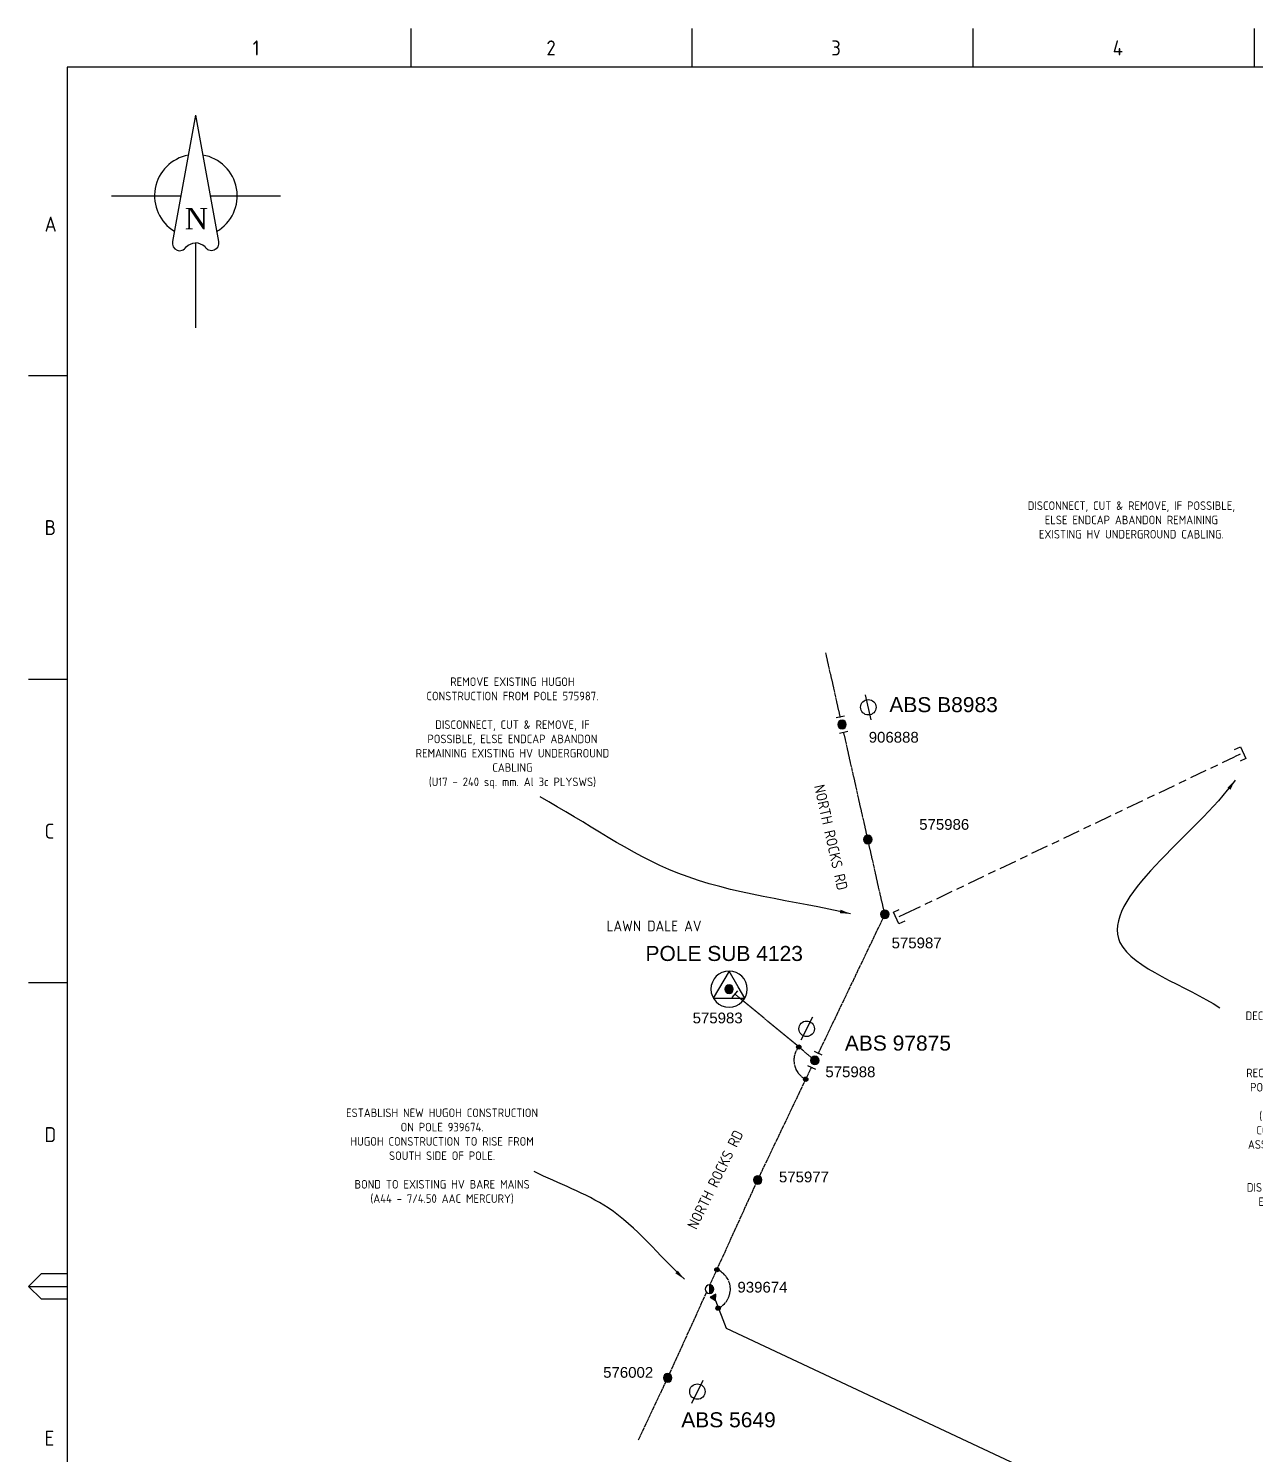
# Paper-space layout 'EL-1002-07' of a CAD drawing. Extents: x -21 to 813, y -3 to 583.
# Drawn here: x -20.5 to 265.4, y 251 to 583.4 of the extents above; entities that cross this region are included whole.
import ezdxf
from ezdxf.enums import TextEntityAlignment as Align

# ---------------------------------------------------------------- set-up
doc = ezdxf.new("R2010")
doc.units = 0
doc.linetypes.add('Cable Exist OH', pattern=[1, 1, 0])
doc.linetypes.add('Cable Exist UG', pattern=[8.2, 4, -1.2, 1.8, -1.2])
doc.layers.get('0').update_dxf_attribs({"color": 6})
for name, color, linetype in [('Equip_SP_HV_EXT', 7, 'Continuous'), ('Equip_SP_HV_NEW', 2, 'Continuous'), ('Mains_HV_EXT', 7, 'Continuous'), ('Notes', 7, 'Continuous'), ('Sub_SP_TR_HV_LV_EXT', 7, 'Continuous'), ('SupportsOH_SP_TR_HV_LV_SL_EXT', 7, 'Continuous'), ('SupportsOH_SP_TR_HV_LV_SL_NEW', 2, 'Continuous'), ('SupportsUG_SP_EXT', 7, 'Continuous')]:
    doc.layers.add(name, color=color, linetype=linetype)
doc.styles.add('ARIAL', font='arial.ttf', dxfattribs={"height": 2})
doc.styles.add('HVSW_LABEL', font='arial.ttf')
doc.styles.add('iecISOCP', font='isocp.shx')
doc.styles.add('iecNAME', font='times.ttf')
doc.styles.add('ISOCP', font='isocp.shx', dxfattribs={"height": 1.75})
doc.styles.add('POLE_LABEL', font='arial.ttf')
doc.styles.get("Standard").update_dxf_attribs({"font": 'arial.ttf'})
doc.linetypes.add('Cable New UG', pattern='A,7,-0.25,["x",Standard,S=2,R=0,X=0.2,Y=-0.8],-2.1', length=9.35)
doc.dimstyles.new('DIM 1000', dxfattribs={"dimtxt": 2.5, "dimasz": 2.5, "dimexe": 1, "dimexo": 1, "dimgap": 1, "dimtad": 1, "dimdec": 0, "dimzin": 0, "dimdsep": 46, "dimtxsty": 'ARIAL', "dimcen": 1, "dimadec": 0, "dimazin": 0, "dimtfac": 1, "dimtdec": 0, "dimtix": 1, "dimtmove": 0, "dimatfit": 3, "dimfxl": 1, "dimtolj": 1, "dimtzin": 0, "dimarcsym": 0})

# ---------------------------------------------------------------- blocks, each defined once
blk = doc.blocks.new('A1_FRAME_TITLE')
at = {"layer": 'Notes', "linetype": 'Continuous'}
for p, q in [((89.14, 574.39), (89.14, 583.39)), ((154.65, 574.39), (154.65, 583.39)), ((220.16, 574.39), (220.16, 583.39)), ((285.67, 574.39), (285.67, 583.39)), ((9, 502.43), (0, 502.43)), ((8.99, 431.68), (0, 431.68)), ((8.99, 360.93), (0, 360.93)), ((0, 290.18), (3, 293.18)), ((3, 293.18), (8.99, 293.18)), ((0, 290.18), (9, 290.18)), ((3, 287.18), (0, 290.18)), ((8.99, 287.18), (3, 287.18))]:
    blk.add_line(p, q, dxfattribs=at)
at = {"layer": 'Notes', "color": 3, "linetype": 'Continuous'}
blk.add_line((9, 574.39), (9, 5.97), dxfattribs=at)
at = {"layer": 'Notes', "color": 3, "linetype": 'Continuous', "flags": 128}
for points in [[(149.5, 574.39), (9, 574.39)], [(824.37, 574.39), (149.5, 574.39)]]:
    blk.add_lwpolyline(points, dxfattribs=at)
blk.add_attdef('DRAFT_NUM', (29.9, 23.29), '', height=2.5, rotation=90)
at = {"layer": 'Notes', "color": 7, "style": 'iecISOCP'}
for s, p in [('1', (52.24, 577.12)), ('2', (120.7, 577.12)), ('3', (187.09, 577.12)), ('4', (252.67, 577.12)), ('A', (3.74, 536.06)), ('B', (3.74, 465.31)), ('C', (3.74, 394.56)), ('D', (3.74, 323.81)), ('E', (3.74, 253.06))]:
    blk.add_text(s, height=3.5, dxfattribs=at).set_placement(p)
at = {"layer": 'Notes', "color": 7, "style": 'iecISOCP', "flags": 8}
blk.add_attdef('VERSION_NO', text='', height=2.5, rotation=90, dxfattribs=at).set_placement((302.04, 43.81), align=Align.MIDDLE_CENTER)
at = {"layer": 'Notes', "color": 7, "style": 'iecISOCP'}
for tag, p in [('CAP_NO', (513.19, 43.46)), ('IE_NUM', (513.05, 37.81)), ('REF_No_1', (335.24, 32.31)), ('REF_1', (362.52, 32.31)), ('GEN_WO', (441.71, 31.76)), ('HV_SWITCH', (513.46, 32.16)), ('REF_No_2', (335.24, 26.31)), ('REF_2', (362.52, 26.31)), ('OH_WO', (441.71, 25.81)), ('UBD_REF', (513.05, 25.83)), ('REF_No_3', (335.24, 20.31)), ('REF_3', (362.52, 20.31)), ('UG_WO', (441.71, 20.05)), ('GIS_MAP_No', (513.05, 20.04)), ('REF_No_4', (335.24, 14.31)), ('REF_4', (362.52, 14.31)), ('HV_OP_DIAG', (513.33, 14.2)), ('SUB_WO', (441.71, 13.81)), ('LGA', (512.95, 7.78))]:
    blk.add_attdef(tag, p, '', height=2.5, dxfattribs=at)
at = {"layer": 'Notes', "style": 'iecISOCP'}
for tag, p in [('T1', (684.37, 39.47)), ('T2', (684.37, 34.35)), ('T3', (684.37, 28.92)), ('T4', (684.37, 23.66)), ('T5', (684.37, 18.23)), ('T6', (684.37, 12.97))]:
    blk.add_attdef(tag, text='', height=3.5, dxfattribs=at).set_placement(p, align=Align.CENTER)
at = {"layer": 'Notes', "color": 7, "style": 'iecISOCP'}
for tag, p in [('scale', (567.76, 33.27)), ('DRAWN', (567.76, 24.93)), ('DATE', (567.76, 16.88)), ('CHD', (567.76, 8.37)), ('DESIGN', (605.62, 9.15))]:
    blk.add_attdef(tag, text='', height=2.5, dxfattribs=at).set_placement(p, align=Align.CENTER)
at = {"layer": 'Notes', "color": 4, "style": 'iecISOCP'}
blk.add_attdef('NUM', text='', height=7, dxfattribs=at).set_placement((792.37, 20.12), align=Align.MIDDLE_CENTER)
at = {"layer": 'Notes', "color": 1, "style": 'iecISOCP'}
blk.add_attdef('REV', text='', height=5, dxfattribs=at).set_placement((820.05, 17.1), align=Align.CENTER)
at = {"layer": 'Notes', "color": 7, "style": 'iecISOCP'}
for tag, p in [('NS', (790.71, 8.12)), ('SHTS', (805.41, 8.12))]:
    blk.add_attdef(tag, text='', height=2.5, dxfattribs=at).set_placement(p, align=Align.MIDDLE)
at = {"layer": 'Notes', "style": 'iecISOCP'}
blk.add_attdef('ExportID', (9.08, 2.39), '', height=2.5, dxfattribs=at)
at = {"layer": 'Notes', "style": 'iecISOCP', "flags": 1}
for tag, p in [('ProjectType', (14.17, -26.8)), ('ProjectNumber', (23.56, -26.82)), ('DrawingNumber', (35.51, -26.8)), ('ProjectDescription', (47.56, -26.83)), ('ExportDate', (60.28, -26.79)), ('ExportUserName', (69.15, -26.8)), ('DesignerCompanyName', (81.48, -26.79)), ('ExportAreaOfInterest', (97.1, -26.81)), ('GIS_SUCCESS', (112, -26.78)), ('CAD_SUCCESS', (121.79, -26.78)), ('DEPOTCODE', (132.11, -26.88)), ('ExportCategories', (140.08, -26.8)), ('Comments', (154.38, -26.88))]:
    blk.add_attdef(tag, p, '', height=1, dxfattribs=at)
blk = doc.blocks.new('NorthPnt 11(NP11)')
for p, q in [((-19.7, 0.02), (-3.49, 0)), ((3.32, 0), (19.7, -0.02)), ((-0.08, -10.94), (-0.08, -30.8))]:
    blk.add_line(p, q)
for points in [[(-0.08, 18.81), (-5.43, -10.68, 0.877048), (-2.29, -11.9, -0.1543), (-0.08, -10.94, 0.090511)], [(-0.08, 18.81), (5.26, -10.68, -0.877048), (2.13, -11.9, 0.1543), (-0.08, -10.94, -0.090511)]]:
    blk.add_lwpolyline(points, format="xyb")
for start, end in [(100.5988, 238.8643), (300.0994, 80.4374)]:
    blk.add_arc((0, 0), 9.64, start, end)
at = {"color": 7, "style": 'iecNAME'}
blk.add_text('N', height=5.02, dxfattribs=at).set_placement((-2.62, -7.82))
blk = doc.blocks.new('SUB_POLE_EXT')
blk.add_wipeout([(0, 4.22), (0.42, 4.2), (0.83, 4.14), (1.21, 4.05), (1.62, 3.9), (1.99, 3.72), (2.35, 3.51), (2.68, 3.26), (2.99, 2.99), (3.28, 2.66), (3.52, 2.34), (3.76, 1.92), (3.9, 1.62), (4.04, 1.23), (4.18, 0.63), (4.22, 0), (4.18, -0.61), (4.06, -1.15), (3.9, -1.62), (3.58, -2.24), (3.22, -2.73), (2.97, -3.01), (2.68, -3.26), (2.36, -3.5), (2, -3.72), (1.64, -3.89), (1.25, -4.03), (0.82, -4.14), (0.42, -4.2), (0, -4.22), (-0.41, -4.2), (-0.8, -4.15), (-1.21, -4.05), (-1.62, -3.9), (-1.99, -3.73), (-2.35, -3.51), (-2.68, -3.26), (-2.96, -3.02), (-3.23, -2.72), (-3.51, -2.35), (-3.71, -2.01), (-3.91, -1.6), (-4.05, -1.21), (-4.16, -0.76), (-4.22, -0.14), (-4.21, 0.39), (-4.14, 0.83), (-4.03, 1.27), (-3.9, 1.63), (-3.71, 2.02), (-3.5, 2.37), (-3.28, 2.67), (-2.99, 2.99), (-2.68, 3.27), (-2.33, 3.52), (-1.98, 3.73), (-1.63, 3.9), (-1.2, 4.05), (-0.78, 4.15), (-0.4, 4.21)])
blk.add_line((2.16, 0.48), (2.16, 0.48, 0))
blk.add_lwpolyline([(-4.22, 0, 1), (4.22, 0, 1)], format="xyb", close=True)
blk.add_lwpolyline([(2.14, 0.52), (0, 4.22), (-3.66, -2.11), (3.66, -2.11)], close=True)
for tag, height, flags, p in [('ASSET_NUM', 3.5, 8, (2, 2)), ('STREET_CODE', 0.2, 9, (1.5, 0)), ('CONSTRUCTED_VOLTAGE', 0.2, 9, (1.5, -0.2)), ('OPERATING_VOLTAGE', 0.2, 9, (1.5, -0.6)), ('OPERATED_BY', 0.2, 9, (1.5, -0.8)), ('ORIENTATION', 0.2, 9, (1.5, -1.2)), ('OWNED_BY', 0.2, 9, (1.5, -1.4)), ('SECONDARY_VOLTAGE', 0.2, 9, (1.5, -1.6)), ('STATE', 0.2, 9, (1.5, -1.8)), ('SUBSTATION_TYPE', 0.2, 9, (1.5, -2)), ('STREETNAME', 0.2, 9, (1.5, -2.8)), ('SUBURB', 0.2, 9, (1.5, -3)), ('Z', 0.2, 1, (1.5, -3.4)), ('NO_PHASES', 0.2, 9, (1.5, -0.4)), ('MAINTAINED_BY', 0.2, 9, (1.5, -1)), ('USAGE', 0.2, 9, (1.5, -2.2)), ('LEGEND', 0.2, 9, (1.5, -2.4)), ('LOCATION', 0.2, 9, (1.5, -2.6)), ('NOTES', 0.2, 9, (1.5, -3.2))]:
    blk.add_attdef(tag, text='', height=height, dxfattribs=dict(flags=flags)).set_placement(p, align=Align.MIDDLE_LEFT)
blk = doc.blocks.new('POLE_EXT')
blk.add_hatch(color=256).paths.add_polyline_path([(-1, 0, 1), (1, 0, 1)])
blk.add_lwpolyline([(-1, 0, 1), (1, 0, 1)], format="xyb", close=True)
for tag, height, flags, p in [('pNumber', 2.5, 8, (-17.84, 2.07)), ('OWNED_BY', 0.2, 9, (1.35, -0.4)), ('SPECIAL_USE', 0.2, 9, (1.35, -0.8)), ('STATE', 0.2, 9, (1.35, -1)), ('cLV', 0.2, 9, (1.35, -1.4)), ('hDepth', 0.2, 9, (1.35, -1.6)), ('hDia', 0.2, 9, (1.35, -1.8)), ('cHV', 0.2, 9, (1.35, -2)), ('cLinedev', 0.2, 9, (1.35, -3.4)), ('PARENT', 0.2, 9, (1.35, -0.6)), ('USAGE', 0.2, 9, (1.35, -1.2)), ('LBRACKET', 0.2, 9, (1.35, -2.2)), ('LExisting', 0.2, 9, (1.35, -2.4)), ('LANTNUMBER', 0.2, 9, (1.35, -2.6)), ('LOther', 0.2, 9, (1.35, -2.8)), ('LRemove', 0.2, 9, (1.35, -3)), ('LEGEND', 0.2, 9, (1.35, -3.2)), ('pExisting', 0.2, 9, (1.35, -3.8)), ('pFooting', 0.2, 9, (1.35, -4.4)), ('pNew', 0.2, 9, (1.35, -4.6)), ('pRelocate', 0.2, 9, (1.35, -5)), ('pRemove', 0.2, 9, (1.35, -5.2)), ('pReplace', 0.2, 9, (1.35, -5.4)), ('pStay', 0.2, 9, (1.35, -5.6)), ('pType', 0.2, 9, (1.35, -5.8)), ('cspan', 0.2, 9, (1.35, -6)), ('STREETNAME', 0.2, 9, (1.35, -6.2)), ('SUBURB', 0.2, 9, (1.35, -6.4)), ('LOCATION', 0.2, 9, (1.35, -3.6)), ('PFNUMBER', 0.2, 9, (1.35, -4)), ('NEWPFNUMBER', 0.2, 9, (1.35, -4.2)), ('NOTES', 0.2, 9, (1.35, -6.6)), ('OPERATED_BY', 0.2, 9, (1.36, -7.01)), ('MAINTAINED_BY', 0.2, 9, (1.36, -6.81))]:
    blk.add_attdef(tag, text='', height=height, dxfattribs=dict(flags=flags)).set_placement(p, align=Align.MIDDLE_LEFT)
at = {"style": 'POLE_LABEL'}
for tag, height, flags, p in [('STRUCTURE_PLANT_NUMBER', 0.2, 9, (1.35, 0.03)), ('ASSET_NUM', 2.5, 8, (2, 2)), ('STREET_CODE', 0.2, 9, (1.35, -0.2))]:
    blk.add_attdef(tag, text='', height=height, dxfattribs=dict(at, flags=flags)).set_placement(p, align=Align.MIDDLE_LEFT)
at = {"flags": 1}
blk.add_attdef('Z', (1.35, -7.33), '', height=0.2, dxfattribs=at)
blk = doc.blocks.new('*U138')
blk.add_line((-8.71, -5.03), (-2.71, -5.03))
blk.add_circle((-5.71, -5.03), 1.8)
at = {"style": 'HVSW_LABEL'}
for tag, height, flags, p in [('ASSET_NUM', 3.5, 8, (2, 2)), ('STREET_CODE', 0.2, 9, (0, -0.2))]:
    blk.add_attdef(tag, text='', height=height, dxfattribs=dict(at, flags=flags)).set_placement(p, align=Align.MIDDLE_LEFT)
at = {"flags": 1}
blk.add_attdef('Z', (0, 0), '', height=0.2, dxfattribs=at)
at = {"flags": 9}
for tag, p in [('ACTUAL_STATUS', (0, -0.4)), ('CONSTRUCTED_VOLTAGE', (0, -0.6)), ('OPERATING_VOLTAGE', (0, -1)), ('ORIENTATION', (0, -1.2)), ('OWNED_BY', (0, -1.4)), ('STATE', (0, -1.6)), ('SWITCH_TYPE', (0, -1.8)), ('STREETNAME', (0, -2.6)), ('SUBURB', (0, -2.8)), ('NO_PHASES', (0, -0.8)), ('USAGE', (0, -2)), ('LEGEND', (0, -2.2)), ('LOCATION', (0, -2.4)), ('NOTES', (0, -3))]:
    blk.add_attdef(tag, text='', height=0.2, dxfattribs=at).set_placement(p, align=Align.MIDDLE_LEFT)
blk = doc.blocks.new('*U145')
blk.add_line((-0.44, -6.87), (5.56, -6.87))
blk.add_circle((2.56, -6.87), 1.8)
at = {"style": 'HVSW_LABEL'}
for tag, height, flags, p in [('ASSET_NUM', 3.5, 8, (2, 2)), ('STREET_CODE', 0.2, 9, (0, -0.2))]:
    blk.add_attdef(tag, text='', height=height, dxfattribs=dict(at, flags=flags)).set_placement(p, align=Align.MIDDLE_LEFT)
at = {"flags": 1}
blk.add_attdef('Z', (0, 0), '', height=0.2, dxfattribs=at)
at = {"flags": 9}
for tag, p in [('ACTUAL_STATUS', (0, -0.4)), ('CONSTRUCTED_VOLTAGE', (0, -0.6)), ('OPERATING_VOLTAGE', (0, -1)), ('ORIENTATION', (0, -1.2)), ('OWNED_BY', (0, -1.4)), ('STATE', (0, -1.6)), ('SWITCH_TYPE', (0, -1.8)), ('STREETNAME', (0, -2.6)), ('SUBURB', (0, -2.8)), ('NO_PHASES', (0, -0.8)), ('USAGE', (0, -2)), ('LEGEND', (0, -2.2)), ('LOCATION', (0, -2.4)), ('NOTES', (0, -3))]:
    blk.add_attdef(tag, text='', height=0.2, dxfattribs=at).set_placement(p, align=Align.MIDDLE_LEFT)
blk = doc.blocks.new('HV_End Shackle_EXT')
for tag, flags, p in [('Z', 1, (1.5, -2.2)), ('USAGE', 9, (1.5, -1.8)), ('NOTES', 9, (1.5, -2))]:
    blk.add_attdef(tag, text='', height=0.2, dxfattribs=dict(flags=flags)).set_placement(p, align=Align.MIDDLE_LEFT)
blk.add_wipeout([(-0.25, 0), (-0.25, 1.81), (0.25, 1.82), (0.25, 0)])
blk.add_line((1, 1.81), (-1, 1.81))
at = {"flags": 9}
for tag, p in [('CONNECTOR_TYPE', (1.5, 0)), ('CONSTRUCTED_VOLTAGE', (1.5, -0.2)), ('OPERATING_VOLTAGE', (1.5, -0.6)), ('ORIENTATION', (1.5, -0.8)), ('OWNED_BY', (1.5, -1)), ('OPERATED_BY', (1.5, -1.2)), ('STATE', (1.5, -1.6)), ('NO_PHASES', (1.5, -0.4)), ('MAINTAINED_BY', (1.5, -1.4))]:
    blk.add_attdef(tag, text='', height=0.2, dxfattribs=at).set_placement(p, align=Align.MIDDLE_LEFT)
blk = doc.blocks.new('*U134')
blk.add_wipeout([(0.06, 0.24), (1.82, -0.2), (1.7, -0.69), (-0.06, -0.24)])
blk.add_line((1.51, -1.41), (2, 0.52))
for tag, flags, p in [('CONNECTOR_TYPE', 9, (1.5, 0)), ('CONSTRUCTED_VOLTAGE', 9, (1.5, -0.2)), ('OPERATING_VOLTAGE', 9, (1.5, -0.6)), ('ORIENTATION', 9, (1.5, -0.8)), ('OWNED_BY', 9, (1.5, -1)), ('OPERATED_BY', 9, (1.5, -1.2)), ('STATE', 9, (1.5, -1.6)), ('Z', 1, (1.5, -2.2)), ('NO_PHASES', 9, (1.5, -0.4)), ('MAINTAINED_BY', 9, (1.5, -1.4)), ('USAGE', 9, (1.5, -1.8)), ('NOTES', 9, (1.5, -2))]:
    blk.add_attdef(tag, text='', height=0.2, dxfattribs=dict(flags=flags)).set_placement(p, align=Align.MIDDLE_LEFT)
blk = doc.blocks.new('*U94')
blk.add_line((-2.79, -7.62), (3.21, -7.62))
blk.add_circle((0.21, -7.62), 1.8)
at = {"style": 'HVSW_LABEL'}
for tag, height, flags, p in [('ASSET_NUM', 3.5, 8, (2, 2)), ('STREET_CODE', 0.2, 9, (0, -0.2))]:
    blk.add_attdef(tag, text='', height=height, dxfattribs=dict(at, flags=flags)).set_placement(p, align=Align.MIDDLE_LEFT)
at = {"flags": 1}
blk.add_attdef('Z', (0, 0), '', height=0.2, dxfattribs=at)
at = {"flags": 9}
for tag, p in [('ACTUAL_STATUS', (0, -0.4)), ('CONSTRUCTED_VOLTAGE', (0, -0.6)), ('OPERATING_VOLTAGE', (0, -1)), ('ORIENTATION', (0, -1.2)), ('OWNED_BY', (0, -1.4)), ('STATE', (0, -1.6)), ('SWITCH_TYPE', (0, -1.8)), ('STREETNAME', (0, -2.6)), ('SUBURB', (0, -2.8)), ('NO_PHASES', (0, -0.8)), ('USAGE', (0, -2)), ('LEGEND', (0, -2.2)), ('LOCATION', (0, -2.4)), ('NOTES', (0, -3))]:
    blk.add_attdef(tag, text='', height=0.2, dxfattribs=at).set_placement(p, align=Align.MIDDLE_LEFT)
blk = doc.blocks.new('UGOH_NEW')
blk.add_hatch(color=256).paths.add_polyline_path([(-0.75, 1.7), (0.75, 1.7), (0, 3)])
blk.add_lwpolyline([(-0.75, 1.7), (0.75, 1.7), (0, 3)], close=True)
for tag, flags, p in [('CONSTRUCTED_VOLTAGE', 9, (1.5, 0)), ('ACTUAL_STATUS', 9, (1.5, -1.6)), ('OPERATING_VOLTAGE', 9, (1.5, -0.2)), ('ORIENTATION', 9, (1.5, -0.4)), ('STATE', 9, (1.5, -0.6)), ('OWNED_BY', 9, (1.5, -1)), ('OPERATED_BY', 9, (1.5, -1.2)), ('TYPE', 1, (1.5, -2)), ('USAGE', 9, (1.5, -0.8)), ('MAINTAINED_BY', 9, (1.5, -1.4)), ('NUMBER_OF_PHASES', 9, (1.5, -1.8))]:
    blk.add_attdef(tag, text='', height=0.2, dxfattribs=dict(flags=flags)).set_placement(p, align=Align.MIDDLE_LEFT)
blk = doc.blocks.new('HV_ENDCAP_NEW')
for points in [[(-0.5, 0.25), (-0.5, 0.75), (0.5, 0.75), (0.5, 0.25)], [(0, 0.5), (0, 0)]]:
    blk.add_lwpolyline(points)
for tag, flags, p in [('CONNECTOR_TYPE', 9, (1.5, 0)), ('CONSTRUCTED_VOLTAGE', 9, (1.5, -0.2)), ('OPERATING_VOLTAGE', 9, (1.5, -0.6)), ('ORIENTATION', 9, (1.5, -0.8)), ('OWNED_BY', 9, (1.5, -1)), ('OPERATED_BY', 9, (1.5, -1.2)), ('NO_PHASES', 9, (1.5, -0.4)), ('STATE', 9, (1.5, -1.6)), ('MAINTAINED_BY', 9, (1.5, -1.4)), ('USAGE', 9, (1.5, -1.8)), ('LEGEND', 9, (1.5, -2)), ('NOTES', 9, (1.5, -2.2)), ('Z', 1, (1.5, -2.4))]:
    blk.add_attdef(tag, text='', height=0.2, dxfattribs=dict(flags=flags)).set_placement(p, align=Align.MIDDLE_LEFT)
blk = doc.blocks.new('POLE_REPLACE_NEW')
for tag, height, flags, p in [('cLinedev', 0.2, 9, (1.5, -3.2)), ('LRemove', 0.2, 9, (1.5, -2.8)), ('LEGEND', 0.2, 9, (1.5, -3)), ('pExisting', 0.2, 9, (1.5, -3.4)), ('pNumber', 2, 8, (1.5, -4.4)), ('cspan', 0.2, 9, (1.5, -5.6)), ('SUBURB', 0.2, 9, (1.5, -5.8)), ('STREETNAME', 0.2, 9, (1.5, -6)), ('OPERATED_BY', 0.2, 9, (1.5, -6.6)), ('PFNUMBER', 0.2, 9, (1.5, -3.6)), ('NEWPFNUMBER', 0.2, 9, (1.5, -3.8)), ('pFooting', 0.2, 9, (1.5, -4)), ('pNew', 0.2, 9, (1.5, -4.2)), ('pRelocate', 0.2, 9, (1.5, -4.6)), ('pRemove', 0.2, 9, (1.5, -4.8)), ('pReplace', 0.2, 9, (1.5, -5)), ('pStay', 0.2, 9, (1.5, -5.2)), ('pType', 0.2, 9, (1.5, -5.4)), ('LOCATION', 0.2, 9, (1.5, -6.2)), ('NOTES', 0.2, 9, (1.5, -6.4)), ('Z', 0.2, 1, (1.5, -7)), ('MAINTAINED_BY', 0.2, 9, (1.5, -6.8))]:
    blk.add_attdef(tag, text='', height=height, dxfattribs=dict(flags=flags)).set_placement(p, align=Align.MIDDLE_LEFT)
blk.add_wipeout([(0, 1), (-0.13, 0.99), (-0.25, 0.97), (-0.37, 0.93), (-0.48, 0.88), (-0.59, 0.81), (-0.68, 0.73), (-0.77, 0.64), (-0.84, 0.54), (-0.9, 0.43), (-0.95, 0.31), (-0.98, 0.19), (-1, 0.06), (-1, -0.06), (-0.98, -0.19), (-0.95, -0.31), (-0.9, -0.43), (-0.84, -0.54), (-0.77, -0.64), (-0.68, -0.73), (-0.59, -0.81), (-0.48, -0.88), (-0.37, -0.93), (-0.25, -0.97), (-0.13, -0.99), (0, -1), (0.13, -0.99), (0.25, -0.97), (0.37, -0.93), (0.48, -0.88), (0.59, -0.81), (0.68, -0.73), (0.77, -0.64), (0.84, -0.54), (0.9, -0.43), (0.95, -0.31), (0.98, -0.19), (1, -0.06), (1, 0.06), (0.98, 0.19), (0.95, 0.31), (0.9, 0.43), (0.84, 0.54), (0.77, 0.64), (0.68, 0.73), (0.59, 0.81), (0.48, 0.88), (0.37, 0.93), (0.25, 0.97), (0.13, 0.99)])
h = blk.add_hatch(color=256)
edge = h.paths.add_edge_path()
edge.add_arc((0, 0), 1, 270, 450)
edge.add_line((0, 1), (0, -1))
blk.add_lwpolyline([(0, 1), (0, -1)])
at = {"lineweight": -3}
blk.add_arc((0, 0), 1, 90, 270, dxfattribs=at)
blk.add_arc((0, 0), 1, 270, 90)
at = {"style": 'POLE_LABEL', "flags": 9}
blk.add_attdef('STRUCTURE_PLANT_NUMBER', text='', height=0.2, dxfattribs=at).set_placement((1.5, 0.24), align=Align.MIDDLE_LEFT)
for tag, height, flags, p in [('STREET_CODE', 0.2, 9, (1.5, 0)), ('ASSET_NUM', 2.5, 8, (2, 2)), ('OWNED_BY', 0.2, 9, (1.5, -0.2)), ('SPECIAL_USE', 0.2, 9, (1.5, -0.6)), ('STATE', 0.2, 9, (1.5, -0.8)), ('cLV', 0.2, 9, (1.5, -1.2)), ('cHV', 0.2, 9, (1.5, -1.8)), ('PARENT', 0.2, 9, (1.5, -0.4)), ('USAGE', 0.2, 9, (1.5, -1)), ('hDepth', 0.2, 9, (1.5, -1.4)), ('hDia', 0.2, 9, (1.5, -1.6)), ('LBRACKET', 0.2, 9, (1.5, -2)), ('LExisting', 0.2, 9, (1.5, -2.2)), ('LANTNUMBER', 0.2, 9, (1.5, -2.4)), ('LOther', 0.2, 9, (1.5, -2.6))]:
    blk.add_attdef(tag, text='', height=height, dxfattribs=dict(flags=flags)).set_placement(p, align=Align.MIDDLE_LEFT)

psp = doc.layouts.new('EL-1002-07')

# ---------------------------------------------------------------- hatches: boundary and pattern name
at = {"layer": 'Notes', "linetype": 'Cable New UG'}
h = psp.add_hatch(color=256, dxfattribs=at)
h.dxf.hatch_style = 1
h.paths.add_polyline_path([(159.44, 345.99, 1), (158.44, 345.99, 1)])
h = psp.add_hatch(color=256, dxfattribs=at)
h.dxf.hatch_style = 1
h.paths.add_polyline_path([(161.08, 338.48, 1), (160.08, 338.48, 1)])
h = psp.add_hatch(color=256, dxfattribs=at)
h.dxf.hatch_style = 1
h.paths.add_polyline_path([(139.43, 294.31, 1), (140.33, 293.87, 1)])
h = psp.add_hatch(color=256, dxfattribs=at)
h.dxf.hatch_style = 1
h.paths.add_polyline_path([(139.71, 285.33, 1), (140.61, 284.89, 1)])

# ---------------------------------------------------------------- linework, layer by layer
at = {"layer": 'Mains_HV_EXT', "linetype": 'Cable Exist OH'}
for points in [[(169.03, 421.15), (165.26, 437.87)], [(178.99, 376.92), (169.03, 421.15)], [(178.99, 376.92), (162.7, 342.87)], [(121.62, 254.43), (128.4, 268.85)]]:
    psp.add_lwpolyline(points, dxfattribs=at)
at = {"layer": 'Mains_HV_EXT', "linetype": 'Cable Exist UG'}
psp.add_lwpolyline([(183.69, 377.03), (260.53, 413.65)], dxfattribs=at)
at = {"layer": 'Mains_HV_EXT', "linetype": 'Cable Exist OH'}
psp.add_arc((138.14, 289.54), 4.87, 294.4689, 69.0988, dxfattribs=at)
at = {"layer": 'Notes', "linetype": 'Cable New UG', "flags": 128}
psp.add_lwpolyline([(139.58, 286.91), (142.03, 280.46), (312.79, 200.23, 0.165792), (376.94, 193.1), (394.6, 197.01), (430.49, 204.96), (454.27, 210.23), (465, 212.61), (468.4, 213.27), (471.8, 213.77), (475.22, 214.11), (478.66, 214.29), (482.1, 214.31), (484.81, 214.2), (485.54, 214.17), (488.97, 213.87), (492.39, 213.41), (495.77, 212.79), (499.12, 212.01), (502.43, 211.07), (506.13, 209.82), (508.92, 208.74), (512.07, 207.35), (515.15, 205.81), (518.16, 204.13), (521.08, 202.31), (524.59, 199.9), (538.76, 202.93), (579.79, 245.09, 0.414214), (579.6, 259.23), (571.24, 267.37, 0.414214), (557.1, 267.18), (546.64, 256.43)], format="xyb", dxfattribs=at)
at = {"layer": 'Notes', "linetype": 'Cable New UG'}
for centre in [(158.94, 345.99), (160.58, 338.48), (139.88, 294.09), (140.16, 285.11)]:
    psp.add_circle(centre, 0.5, dxfattribs=at)

# ---------------------------------------------------------------- block references
at = {"layer": 'Equip_SP_HV_EXT'}
ref = psp.add_blockref('*U145', (169.04, 421.15), dxfattribs=dict(at, rotation=102.9357831101609))
ref.add_attrib('ASSET_NUM', 'ABS B8983', dxfattribs={"layer": '0', "height": 3.5, "style": 'HVSW_LABEL'}).set_placement((205.34, 425.79), align=Align.MIDDLE_RIGHT)
ref = psp.add_blockref('*U94', (128.4, 268.85), dxfattribs=dict(at, rotation=63.72663961649419))
ref.add_attrib('ASSET_NUM', 'ABS 5649', dxfattribs={"layer": '0', "height": 3.5, "style": 'HVSW_LABEL'}).set_placement((131.57, 260.84), align=Align.TOP_LEFT)
at = {"layer": 'Equip_SP_HV_NEW', "rotation": 208.6973446791231}
psp.add_blockref('UGOH_NEW', (138.14, 289.54), dxfattribs=at)
at = {"layer": 'Mains_HV_EXT', "linetype": 'Cable Exist UG', "xscale": 3, "yscale": 3, "zscale": 3}
for p, rotation in [((260.49, 413.63), 295.4843756961079), ((183.69, 377.03), 115.4843756961079)]:
    psp.add_blockref('HV_ENDCAP_NEW', p, dxfattribs=dict(at, rotation=rotation))
at = {"layer": 'Notes'}
psp.add_blockref('NorthPnt 11(NP11)', (18.45, 544.39), dxfattribs=at)
at = {"layer": 'SupportsOH_SP_TR_HV_LV_SL_EXT'}
ref = psp.add_blockref('POLE_EXT', (175.06, 394.35), dxfattribs=at)
ref.add_attrib('ASSET_NUM', '575986', dxfattribs={"layer": '0', "height": 2.5, "style": 'POLE_LABEL'}).set_placement((187.02, 399.12), align=Align.TOP_LEFT)
ref = psp.add_blockref('POLE_EXT', (178.99, 376.92), dxfattribs=at)
ref.add_attrib('ASSET_NUM', '575987', dxfattribs={"layer": '0', "height": 2.5, "style": 'POLE_LABEL'}).set_placement((180.59, 368.25), align=Align.BOTTOM_LEFT)
ref = psp.add_blockref('POLE_EXT', (149.38, 314.99), dxfattribs=at)
ref.add_attrib('ASSET_NUM', '575977', dxfattribs={"layer": '0', "height": 2.5, "rotation": 0.0879, "style": 'POLE_LABEL'}).set_placement((154.33, 313.69), align=Align.BOTTOM_LEFT)
ref = psp.add_blockref('POLE_EXT', (128.4, 268.85), dxfattribs=at)
ref.add_attrib('ASSET_NUM', '576002', dxfattribs={"layer": '0', "height": 2.5, "rotation": 359.9885, "style": 'POLE_LABEL'}).set_placement((113.37, 268.14), align=Align.BOTTOM_LEFT)
at = {"layer": 'SupportsUG_SP_EXT'}
psp.add_blockref('A1_FRAME_TITLE', (-20.55, 0), dxfattribs=at)

# ---------------------------------------------------------------- texts
at = {"layer": 'Notes', "char_height": 2.5, "width": 25.5549, "attachment_point": 5, "style": 'ISOCP'}
for insert, rotation in [((166.44, 394.86), 282.692), ((139.49, 315.07), 63.8752)]:
    psp.add_mtext('NORTH ROCKS RD', dxfattribs=dict(at, insert=insert, rotation=rotation))
at = {"layer": 'Notes', "insert": (125.22, 374.21), "char_height": 2.5, "width": 25.5549, "attachment_point": 5, "style": 'ISOCP'}
psp.add_mtext('LAWN DALE AV', dxfattribs=at)

# ---------------------------------------------------------------- next in the draw order: block references
at = {"layer": 'Equip_SP_HV_EXT', "rotation": 12.7032912478488}
psp.add_blockref('HV_End Shackle_EXT', (169.03, 421.15), dxfattribs=at)
at = {"layer": 'Sub_SP_TR_HV_LV_EXT'}
ref = psp.add_blockref('SUB_POLE_EXT', (142.7, 359.48), dxfattribs=at)
ref.add_attrib('ASSET_NUM', 'POLE SUB 4123', dxfattribs={"layer": '0', "height": 3.5}).set_placement((141.57, 364.99), align=Align.BOTTOM_CENTER)

# ---------------------------------------------------------------- next in the draw order: texts
at = {"layer": 'Notes', "char_height": 2, "attachment_point": 5, "style": 'iecISOCP', "bg_fill": 3, "box_fill_scale": 1.5, "bg_fill_color": 256, "bg_fill_transparency": 0}
for s, insert, width in [('DISCONNECT, CUT & REMOVE, IF POSSIBLE, ELSE ENDCAP ABANDON REMAINING EXISTING HV UNDERGROUND CABLING.', (236.46, 468.84), 50.9137), ('REMOVE EXISTING HUGOH CONSTRUCTION FROM POLE 575987.^J\\PDISCONNECT, CUT & REMOVE, IF POSSIBLE, ELSE ENDCAP ABANDON REMAINING EXISTING HV UNDERGROUND CABLING\\P(U17 - 240 sq. mm. Al 3c PLYSWS)', (92.22, 419.16), 45.2932), ('DECOMMISSION EXISTING INDOOR SUB 6323 WITH ASSOCIATED SWITCHGEAR & RETURN TO EQUIPMENT TO MOST CONVENIENT DEPOT. \\P\\PRECOVER AS MUCH OF EXISTING Cu CABLING AS POSSIBLE. APPEARS TO BE LIMITED TO WITHIN EXISTING INDOOR SUB.^J(U97 - 240 sq. mm. Cu 3c XLPE/PVC/HDPE)^JCONSIDER EXISTING HV CIRCUIT & REFER TO ASSOCIATED FPJ4252 FORM FOR EQUIPMENT TO BE RETURNED.\\P\\PDISCONNECT, CUT & REMOVE, IF POSSIBLE, ELSE ENDCAP ABANDON REMAINING EXISTING HV UNDERGROUND CABLING\\P(U17 - 240 sq. mm. Al 3c PLYSWS)', (290.74, 327.96), 55.3873), ('ESTABLISH NEW HUGOH CONSTRUCTION ON POLE 939674.\\PHUGOH CONSTRUCTION TO RISE FROM SOUTH SIDE OF POLE.\\P\\PBOND TO EXISTING HV BARE MAINS^J(A44 - 7/4.50 AAC MERCURY)', (75.83, 320.55), 46.6207)]:
    psp.add_mtext(s, dxfattribs=dict(at, insert=insert, width=width))

# ---------------------------------------------------------------- next in the draw order: linework, layer by layer
at = {"layer": 'Mains_HV_EXT', "linetype": 'Cable Exist OH'}
psp.add_lwpolyline([(162.7, 342.87), (142.7, 359.48)], dxfattribs=at)

# ---------------------------------------------------------------- next in the draw order: block references
at = {"layer": 'Equip_SP_HV_EXT', "rotation": 193.4311458286609}
psp.add_blockref('HV_End Shackle_EXT', (169.03, 421.15), dxfattribs=at)
at = {"layer": 'Equip_SP_HV_EXT'}
ref = psp.add_blockref('*U138', (162.7, 342.87), dxfattribs=dict(at, rotation=243.179098455408))
ref.add_attrib('ASSET_NUM', 'ABS 97875', dxfattribs={"layer": '0', "height": 3.5, "style": 'HVSW_LABEL'}).set_placement((169.69, 344.1), align=Align.BOTTOM_LEFT)

# ---------------------------------------------------------------- next in the draw order: leaders
at = {"layer": 'Notes', "path_type": 1}
for points in [[(260.65, 408.22), (233.8, 370.36), (257.07, 355.15)], [(171.04, 377.02), (130.76, 386.53), (98.69, 404.28)], [(132.3, 291.85), (114.51, 308.47), (97.29, 316.93)]]:
    psp.add_leader(points, dimstyle='DIM 1000', override={"dimgap": 1, "dimtad": 0}, dxfattribs=at)

# ---------------------------------------------------------------- next in the draw order: block references
at = {"layer": 'Equip_SP_HV_EXT', "rotation": 334.4322577056656}
for name, p in [('*U134', (142.71, 359.47)), ('HV_End Shackle_EXT', (162.7, 342.87))]:
    psp.add_blockref(name, p, dxfattribs=at)
at = {"layer": 'SupportsOH_SP_TR_HV_LV_SL_EXT'}
ref = psp.add_blockref('POLE_EXT', (169.03, 421.15), dxfattribs=at)
ref.add_attrib('ASSET_NUM', '906888', dxfattribs={"layer": '0', "height": 2.5, "style": 'POLE_LABEL'}).set_placement((175.26, 418.19), align=Align.MIDDLE_LEFT)

# ---------------------------------------------------------------- next in the draw order: linework, layer by layer
at = {"layer": 'Mains_HV_EXT', "linetype": 'Cable Exist OH'}
psp.add_lwpolyline([(128.4, 268.85), (149.38, 314.99), (162.7, 342.87)], dxfattribs=at)
psp.add_arc((162.69, 342.88), 4.87, 140.2416, 244.6882, dxfattribs=at)

# ---------------------------------------------------------------- next in the draw order: block references
at = {"layer": 'SupportsOH_SP_TR_HV_LV_SL_EXT'}
ref = psp.add_blockref('POLE_EXT', (142.7, 359.48), dxfattribs=at)
ref.add_attrib('ASSET_NUM', '575983', dxfattribs={"layer": '0', "height": 2.5, "rotation": 0.0099, "style": 'POLE_LABEL'}).set_placement((145.87, 354.01), align=Align.TOP_RIGHT)

# ---------------------------------------------------------------- next in the draw order: block references
at = {"layer": 'Equip_SP_HV_EXT', "rotation": 154.4516127200231}
psp.add_blockref('HV_End Shackle_EXT', (162.7, 342.87), dxfattribs=at)
at = {"layer": 'SupportsOH_SP_TR_HV_LV_SL_NEW'}
ref = psp.add_blockref('POLE_REPLACE_NEW', (138.14, 289.54), dxfattribs=at)
ref.add_attrib('ASSET_NUM', '939674', dxfattribs={"layer": '0', "height": 2.5}).set_placement((144.66, 290), align=Align.MIDDLE_LEFT)

# ---------------------------------------------------------------- next in the draw order: block references
at = {"layer": 'SupportsOH_SP_TR_HV_LV_SL_EXT'}
ref = psp.add_blockref('POLE_EXT', (162.7, 342.87), dxfattribs=at)
ref.add_attrib('ASSET_NUM', '575988', dxfattribs={"layer": '0', "height": 2.5, "style": 'POLE_LABEL'}).set_placement((165.16, 338.2), align=Align.BOTTOM_LEFT)

doc.saveas('drawing.dxf')
